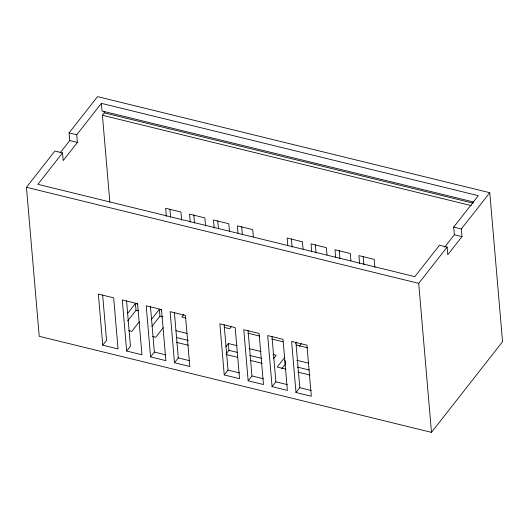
<?xml version="1.0" encoding="UTF-8"?>
<svg xmlns="http://www.w3.org/2000/svg" width="529" height="529" viewBox="0 0 529 529"><rect width="100%" height="100%" fill="white"/><g stroke="black" fill="none" stroke-linecap="round" stroke-linejoin="round"><path stroke-width="0.79" d="M60.101 152.861L69.749 140.562L69.094 132.898L97.521 96.642L489.775 192.701L502.55 341.714L431.479 432.358L39.225 336.299L26.45 187.286L54.877 151.023L62.534 152.901L63.189 160.565L77.406 142.433L76.745 134.769L101.383 103.347L478.328 195.664L453.69 227.086L454.351 234.75L444.704 247.05M62.534 152.901L37.896 184.323L414.842 276.641L439.48 245.218L447.131 247.089L447.792 254.753L462.002 236.622L461.348 228.958L489.775 192.701M109.853 202.124L102.408 115.269L104.299 112.849L104.18 111.434M102.738 345.186L98.361 294.091L113.669 297.84L118.046 348.935L102.738 345.186L106.534 340.352L102.639 294.937M127.456 313.664L135.431 303.487L137.732 304.049M127.542 321.11L136.019 310.298L135.431 303.487M139.272 321.863L131.787 331.405L128.726 330.658M126.656 351.038L122.278 299.95L137.586 303.699L141.964 354.787L126.656 351.038L130.451 346.204L126.557 300.796M151.373 319.523L159.355 309.346L161.649 309.908M151.955 326.333L159.937 316.157L159.355 309.346M163.19 327.722L155.705 337.264L152.643 336.517M150.58 356.896L146.196 305.808L161.504 309.558L165.881 360.646L150.58 356.896L154.369 352.063L150.474 306.648M183.854 314.457L181.85 317.016L185.831 317.989M174.497 362.755L170.113 311.667L185.421 315.416L189.805 366.504L174.497 362.755L178.286 357.921L174.391 312.507M231.186 326.81L229.685 328.727L224.104 327.365M225.817 346.753L228.343 343.526L237.118 345.675M225.896 354.205L228.931 350.343L228.343 343.526M224.243 374.942L219.866 323.847L235.174 327.596L239.551 378.691L224.243 374.942L228.032 370.108L224.144 324.694M248.161 380.794L243.783 329.706L259.091 333.455L263.468 384.543L248.161 380.794L251.949 375.96L248.061 330.552M273.652 358.464L276.178 355.243L272.99 354.463M284.794 357.353L277.209 367.02L285.977 369.169M295.744 343.381L296.749 342.104M281.838 368.673L285.376 364.164L285.052 360.381M299.341 346.356L301.345 343.797M272.078 386.653L267.7 335.565L283.008 339.314L287.386 390.402L272.078 386.653L275.873 381.819L271.979 336.404M295.995 392.511L291.618 341.423L306.926 345.173L311.303 396.261L295.995 392.511L299.791 387.678L295.896 342.263M431.479 432.358L418.704 283.346L447.131 247.089M473.376 201.952L102.044 111.011L101.383 103.347M104.299 112.849L473.23 203.202M102.408 115.269L471.332 205.622M69.094 132.898L76.745 134.769M453.69 227.086L461.348 228.958M69.749 140.562L77.406 142.433M454.351 234.75L462.002 236.622M26.45 187.286L418.704 283.346M247.863 333.184L259.818 336.113M271.78 339.036L282.942 341.774M296.333 345.053L307.494 347.784M136.019 310.298L138.314 310.86M159.937 316.157L162.998 316.904M175.886 330.678L187.048 333.415M249.073 348.604L261.035 351.534M296.749 360.282L308.711 363.211M176.468 337.495L188.43 340.425M228.931 350.343L237.7 352.486M249.655 355.415L261.617 358.345M297.331 367.093L309.293 370.022M176.276 342.303L188.238 345.232M226.346 354.562L237.508 357.3M250.263 360.421L262.219 363.35M297.939 372.099L309.895 375.028M154.369 352.063L165.848 354.873M178.286 357.921L189.766 360.732M228.032 370.108L239.518 372.919M251.949 375.96L263.435 378.777M275.873 381.819L287.353 384.629M299.791 387.678L311.27 390.488M374.902 267.469L374.208 259.362L358.9 255.613L359.594 263.72M363.178 256.453L363.873 264.566M350.912 260.804L350.291 253.503L334.983 249.754L335.604 257.054M339.254 250.594L339.955 258.707M326.995 254.945L326.373 247.645L311.065 243.895L311.687 251.196M315.337 244.742L316.038 252.849M303.077 249.086L302.449 241.786L287.148 238.037L287.769 245.337M291.419 238.883L292.114 246.99M253.331 236.899L252.703 229.606L237.395 225.857L238.024 233.157M241.674 226.696L242.368 234.81M229.407 231.047L228.786 223.747L213.478 219.998L214.172 228.105M217.756 220.838L218.451 228.951M205.563 225.995L204.868 217.888L189.561 214.139L190.255 222.253M193.839 214.986L194.533 223.093M181.645 220.143L180.951 212.03L165.643 208.281L166.337 216.394M169.921 209.127L170.616 217.234"/></g></svg>
